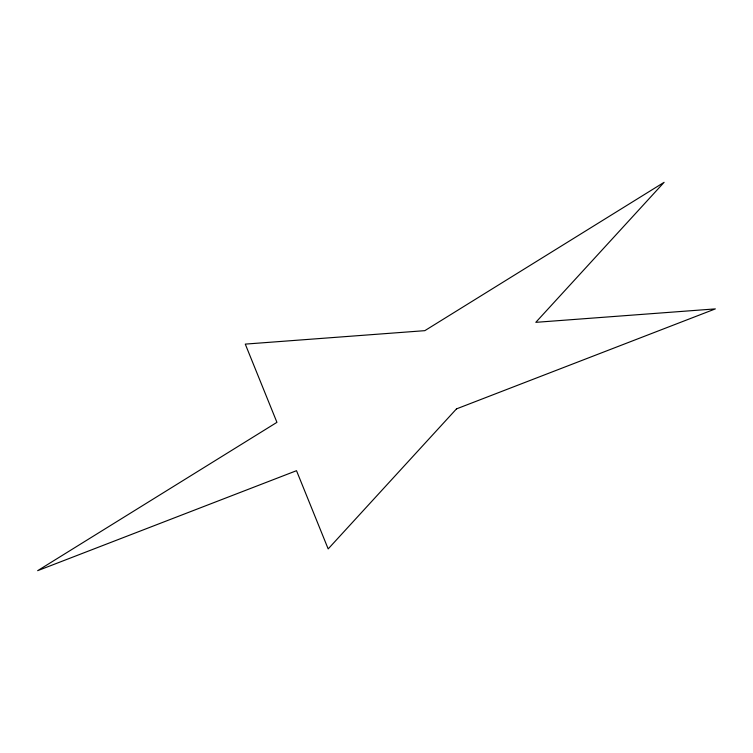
<?xml version="1.0" encoding="UTF-8"?>
<svg xmlns="http://www.w3.org/2000/svg" width="753" height="753" viewBox="0 0 753 753"><rect width="100%" height="100%" fill="white"/><g stroke="black" fill="none" stroke-linecap="round" stroke-linejoin="round"><path stroke-width="1.13" d="M456.487 408.888L328.176 548.909L296.513 470.691L37.65 570.68L276.935 422.339L245.271 344.112L424.824 330.661L664.108 182.32L535.797 322.34L715.35 308.89L456.487 408.888"/></g></svg>
